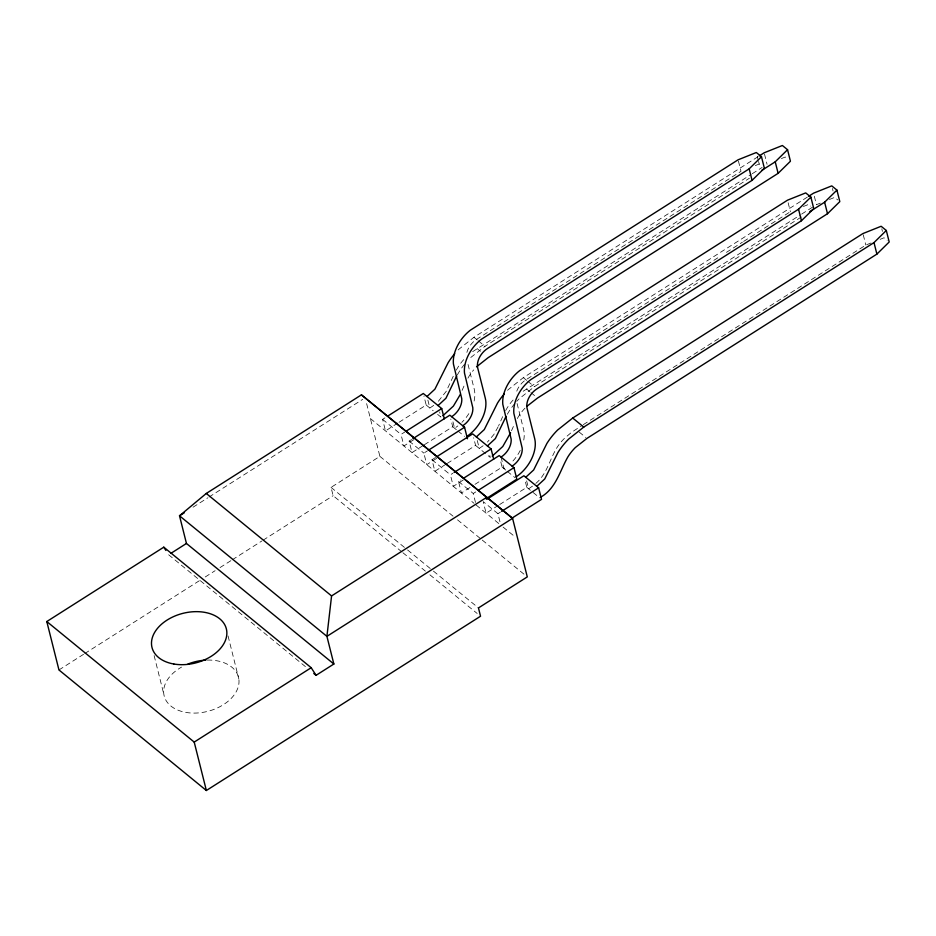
<?xml version="1.0" encoding="UTF-8"?>
<svg xmlns="http://www.w3.org/2000/svg" width="936" height="936" viewBox="0 0 936 936"><rect width="100%" height="100%" fill="white"/><g stroke="black" fill="none" stroke-linecap="round" stroke-linejoin="round"><path stroke-width="0.7" stroke-dasharray="4.68 3.51" d="M462.103 390.382L464.303 385.316M511.489 430.771L514.636 423.657M453.246 376.272L446.261 391.271L438.013 401.719M502.632 416.66L498.654 425.74M498.186 426.722L493.834 434.561L487.399 442.108M456.265 370.141L458.078 367.052A35.205 23.47 -50.7 0 1 465.473 357.786M457.33 374.903L459.202 371.709A50.942 33.965 -50.7 0 1 464.841 363.87M467.93 378.156L469.135 376.096A35.205 23.47 -50.7 0 1 473.675 369.919M505.651 410.518L507.464 407.441A35.205 23.47 -50.7 0 1 514.847 398.174M507.335 414.215L508.587 412.086A50.942 33.965 -50.7 0 1 514.227 404.247M517.304 418.532L518.521 416.473A35.205 23.47 -50.7 0 1 524.932 408.213M535.825 483.409C546.846 474.236 549.631 459.564 556.838 447.817A35.205 23.47 -50.7 0 1 564.232 438.563L571.428 432.409L582.063 425.435M470.796 357.47L485.012 346.308L749.408 178.238M433.731 405.37L429.87 408.037L427.296 397.788M483.116 445.758L479.255 448.426L476.354 436.901M532.502 486.135L528.629 488.803L526.055 478.565M758.031 156.698L473.955 337.264L458.815 349.292A50.942 33.965 -50.7 0 0 457.131 351.023M472.657 351.644L751.035 174.494M807.405 197.075L523.329 377.641L508.201 389.668A50.942 33.965 -50.7 0 0 506.516 391.4M523.165 391.26L800.409 214.882M801.251 217.058L534.386 386.685L519.258 398.713A50.942 33.965 -50.7 0 0 516.754 401.333M193.038 507.207L207.792 497.823M209.02 497.039L362.712 399.344M752.263 173.71L762.138 167.439M397.823 423.049L385.492 430.888L382.602 419.363L385.059 417.795M399.052 422.265L426.184 405.019L423.938 396.057M413.782 439.686L403.919 445.957L401.017 434.433L404.726 432.081M401.778 551.819L333.134 495.682L331.051 487.387L379.876 456.347L366.21 401.93M423.119 445.536L412.027 452.591L409.126 441.067L411.594 439.499M58.956 669.954L83.55 654.322M84.778 653.539L200.351 580.086M205.265 576.95L215.104 570.703M220.018 567.579L231.087 560.547M232.315 559.763L261.823 541.008M263.051 540.224L333.134 495.682M717.807 257.833L525.88 379.817A15.97 10.647 -50.7 0 0 516.309 392.582M726.418 252.357L742.412 242.19M743.64 241.406L789.153 212.472M424.359 444.752L452.72 426.722L450.789 419.035M436.632 458.371L426.769 464.642L423.868 453.118L427.565 450.766M801.649 214.098L813.981 206.248M445.969 464.221L434.877 471.276L431.976 459.751L435.673 457.4M447.209 463.437L475.57 445.407L473.639 437.72M463.168 480.074L453.305 486.346L450.403 474.821L452.872 473.253M470.036 487.492L461.413 492.979L458.511 481.443L460.98 479.875M474.973 484.357L502.105 467.111L500.175 459.424M475.5 502.468L473.253 493.506L475.722 491.938M583.292 424.651L865.835 245.068L871.03 242.986M498.432 505.323L486.1 513.162L483.198 501.637L497.94 513.688L500.514 523.938M499.66 504.539L526.793 487.305L524.862 479.618M497.94 513.688L500.409 512.121M755.317 165.578L759.213 164.022L761.284 165.707M781.373 158.57L785.281 157.014L787.34 158.699M803.392 206.493L808.599 204.411L810.658 206.095M820.357 203.124L816.449 204.68L814.203 195.729M829.46 199.473L834.655 197.391L837.755 199.93M880.144 239.335L884.04 237.779L887.141 240.306M473.955 337.264L477.266 339.979M478.378 340.88L485.012 346.308M523.329 377.641L526.652 380.355M527.752 381.268L534.386 386.685M477.126 348.59L480.449 351.304M526.512 388.978L529.823 391.693M530.934 392.594L535.357 396.209M579.208 432.069L585.842 437.498M426.184 405.019L433.192 410.752M437.615 414.367L440.926 417.082L439.639 411.957M452.72 426.722L456.768 430.034M457.88 430.946L464.513 436.363M475.57 445.407L490.312 457.458L489.025 452.345M502.105 467.111L506.154 470.422M507.265 471.323L514.999 477.652M526.793 487.305L539.686 497.847M382.602 419.363L401.017 434.433M409.126 441.067L423.868 453.118M431.976 459.751L450.403 474.821M458.511 481.443L473.253 493.506M370.387 418.532L474.037 503.311M476.143 505.03L499.789 524.359M503.1 527.073L514.402 536.316M379.876 456.347L453.024 516.157M457.517 519.843L481.151 539.159M482.274 540.084L526.161 575.968M331.051 487.387L406.435 549.034M407.57 549.958L432.315 570.199M433.45 571.124L478.46 607.932M402.901 552.731L425.4 571.135M429.905 574.821L477.161 613.466M168.655 554.779L307.055 667.965M881.794 228.829L882.437 231.379M863.261 234.831L865.835 245.068M832.408 188.44L833.052 191.002M788.135 202.738L790.393 211.7M764.501 154.066L767.064 164.303M757.282 156.347L758.254 160.185M758.569 161.46L759.213 164.022M738.434 161.074L741.008 171.311L476.494 339.429A15.97 10.647 -50.7 0 0 466.362 355.785M517.082 403.51L523.587 429.39A31.941 21.294 -50.7 0 1 523.072 443.091M501.052 457.084L503.942 468.62A31.941 21.294 -50.7 0 0 507.218 466.303M468.047 364.49L474.201 389.013A31.941 21.294 -50.7 0 1 473.698 402.702M452.954 421.832L454.557 428.232A31.941 21.294 -50.7 0 0 457.833 425.927M228.056 635.942L238.82 678.822M154.124 655.61L163.847 694.337M207.277 660.079A38.317 25.588 -14.1 0 1 235.345 693.178A38.317 25.588 -14.1 0 1 176.155 709.348A38.317 25.588 -14.1 0 1 181.561 667.099M520.229 450.427A31.941 21.294 -50.7 0 1 511.325 462.688M468.842 413.63A31.941 21.294 -50.7 0 1 461.939 422.3"/><path stroke-width="1.4" d="M316.064 675.324L311.197 667.719L163.788 547.174L46.8 621.539L58.956 669.954L206.365 790.499L480.542 616.227L478.46 607.932L527.284 576.892L512.577 518.333L486.72 497.32L331.578 595.928L326.91 636.351L333.86 664.01L316.064 675.324L313.806 673.487M510.6 432.771L502.796 446.472L492.242 456.125M460.336 394.395L453.41 406.084L442.857 415.748M456.698 375.968L445.957 398.233L438.036 405.557M506.083 416.356L495.343 438.61L487.41 445.934M462.723 425.74A15.97 10.647 -50.7 0 0 472.809 407.71L464.478 373.019A31.941 21.294 -50.7 0 1 481.385 339.253L749.174 168.843L761.483 156.733L756.323 152.509L738.118 159.799L470.328 330.209A31.941 21.294 -50.7 0 0 453.422 363.975L461.752 398.666A15.97 10.647 -50.7 0 1 451.667 416.707M466.725 436.55A31.941 21.294 -50.7 0 0 485.257 398.046L477.734 368.082A15.97 10.647 -50.7 0 1 487.551 348.473L752.064 180.356L764.373 168.246L761.483 156.733M761.705 170.422L775.23 161.823L787.55 149.713L782.391 145.501L764.174 152.79L759.26 155.914M476.529 366.83L488.182 357.634L778.12 173.335L790.44 161.226L787.55 149.713M512.109 466.128A15.97 10.647 -50.7 0 0 522.194 448.098L513.864 413.396A31.941 21.294 -50.7 0 1 530.77 379.63L798.548 209.219L810.868 197.11L805.709 192.898L787.492 200.187L519.714 370.597A31.941 21.294 -50.7 0 0 502.807 404.364L511.138 439.054A15.97 10.647 -50.7 0 1 501.052 457.084M516.099 476.927A31.941 21.294 -50.7 0 0 534.643 438.434L527.108 408.47A15.97 10.647 -50.7 0 1 536.936 388.849L801.45 220.732L813.758 208.623L810.868 197.11M809.862 211.594L824.616 202.211L836.924 190.102L831.765 185.878L813.559 193.167L808.645 196.303M526.734 406.446L537.568 398.022L827.506 213.724L839.814 201.614L836.924 190.102M536.796 486.322L544.729 478.998L557.961 452.474A50.942 33.965 -50.7 0 1 568.632 439.101L583.771 427.073L874.002 242.599L886.31 230.49L881.15 226.266L862.945 233.555L572.715 418.029L557.575 430.057A50.942 33.965 -50.7 0 0 546.905 443.43L533.672 469.954L525.74 477.278M540.657 497.18C555.902 488.65 559.857 470.925 567.895 456.862A35.205 23.47 -50.7 0 1 575.289 447.595L586.942 438.399L876.892 254.112L889.2 241.991L886.31 230.49M184.427 512.671L179.513 515.794L326.91 636.351L512.577 518.333L361.425 394.852L206.283 493.459L179.513 515.794L186.451 543.465L333.86 664.01M426.98 396.513L434.901 389.189L448.145 362.665A50.942 33.965 -50.7 0 1 454.709 353.726M476.354 436.901L484.286 429.577L497.531 403.042A50.942 33.965 -50.7 0 1 504.094 394.115M171.031 553.27L186.451 543.465M387.527 416.227L423.294 393.494L441.722 408.564L444.296 418.813M405.955 431.297L441.722 408.564M412.834 438.715L449.818 415.198L464.56 427.249L467.462 438.773M428.805 449.982L464.56 427.249M436.913 456.616L472.668 433.883L491.096 448.952L493.67 459.202M454.1 472.469L491.096 448.952M463.449 478.308L499.204 455.586L513.946 467.637L516.836 479.162L486.018 498.759M478.191 490.37L513.946 467.637M486.907 499.286L523.891 475.769L538.633 487.831L541.534 499.356L511.933 518.17M501.637 511.337L538.633 487.831M206.365 790.499L194.208 742.084L311.197 667.719M572.715 418.029L583.771 427.073M361.425 394.852L486.72 497.32M206.283 493.459L331.578 595.928M46.8 621.539L194.208 742.084M163.788 547.174L165.871 550.438M874.002 242.599L876.892 254.112M824.616 202.211L827.506 213.724M798.548 209.219L801.45 220.732M775.23 161.823L778.12 173.335M749.174 168.843L752.064 180.356M187.879 664.092A38.317 25.588 -14.1 0 1 205.897 660.126M173.804 664.01A38.317 25.588 -14.1 0 0 226.664 630.408A38.317 25.588 -14.1 0 0 167.064 620.088A38.317 25.588 -14.1 0 0 173.804 664.01"/></g></svg>
